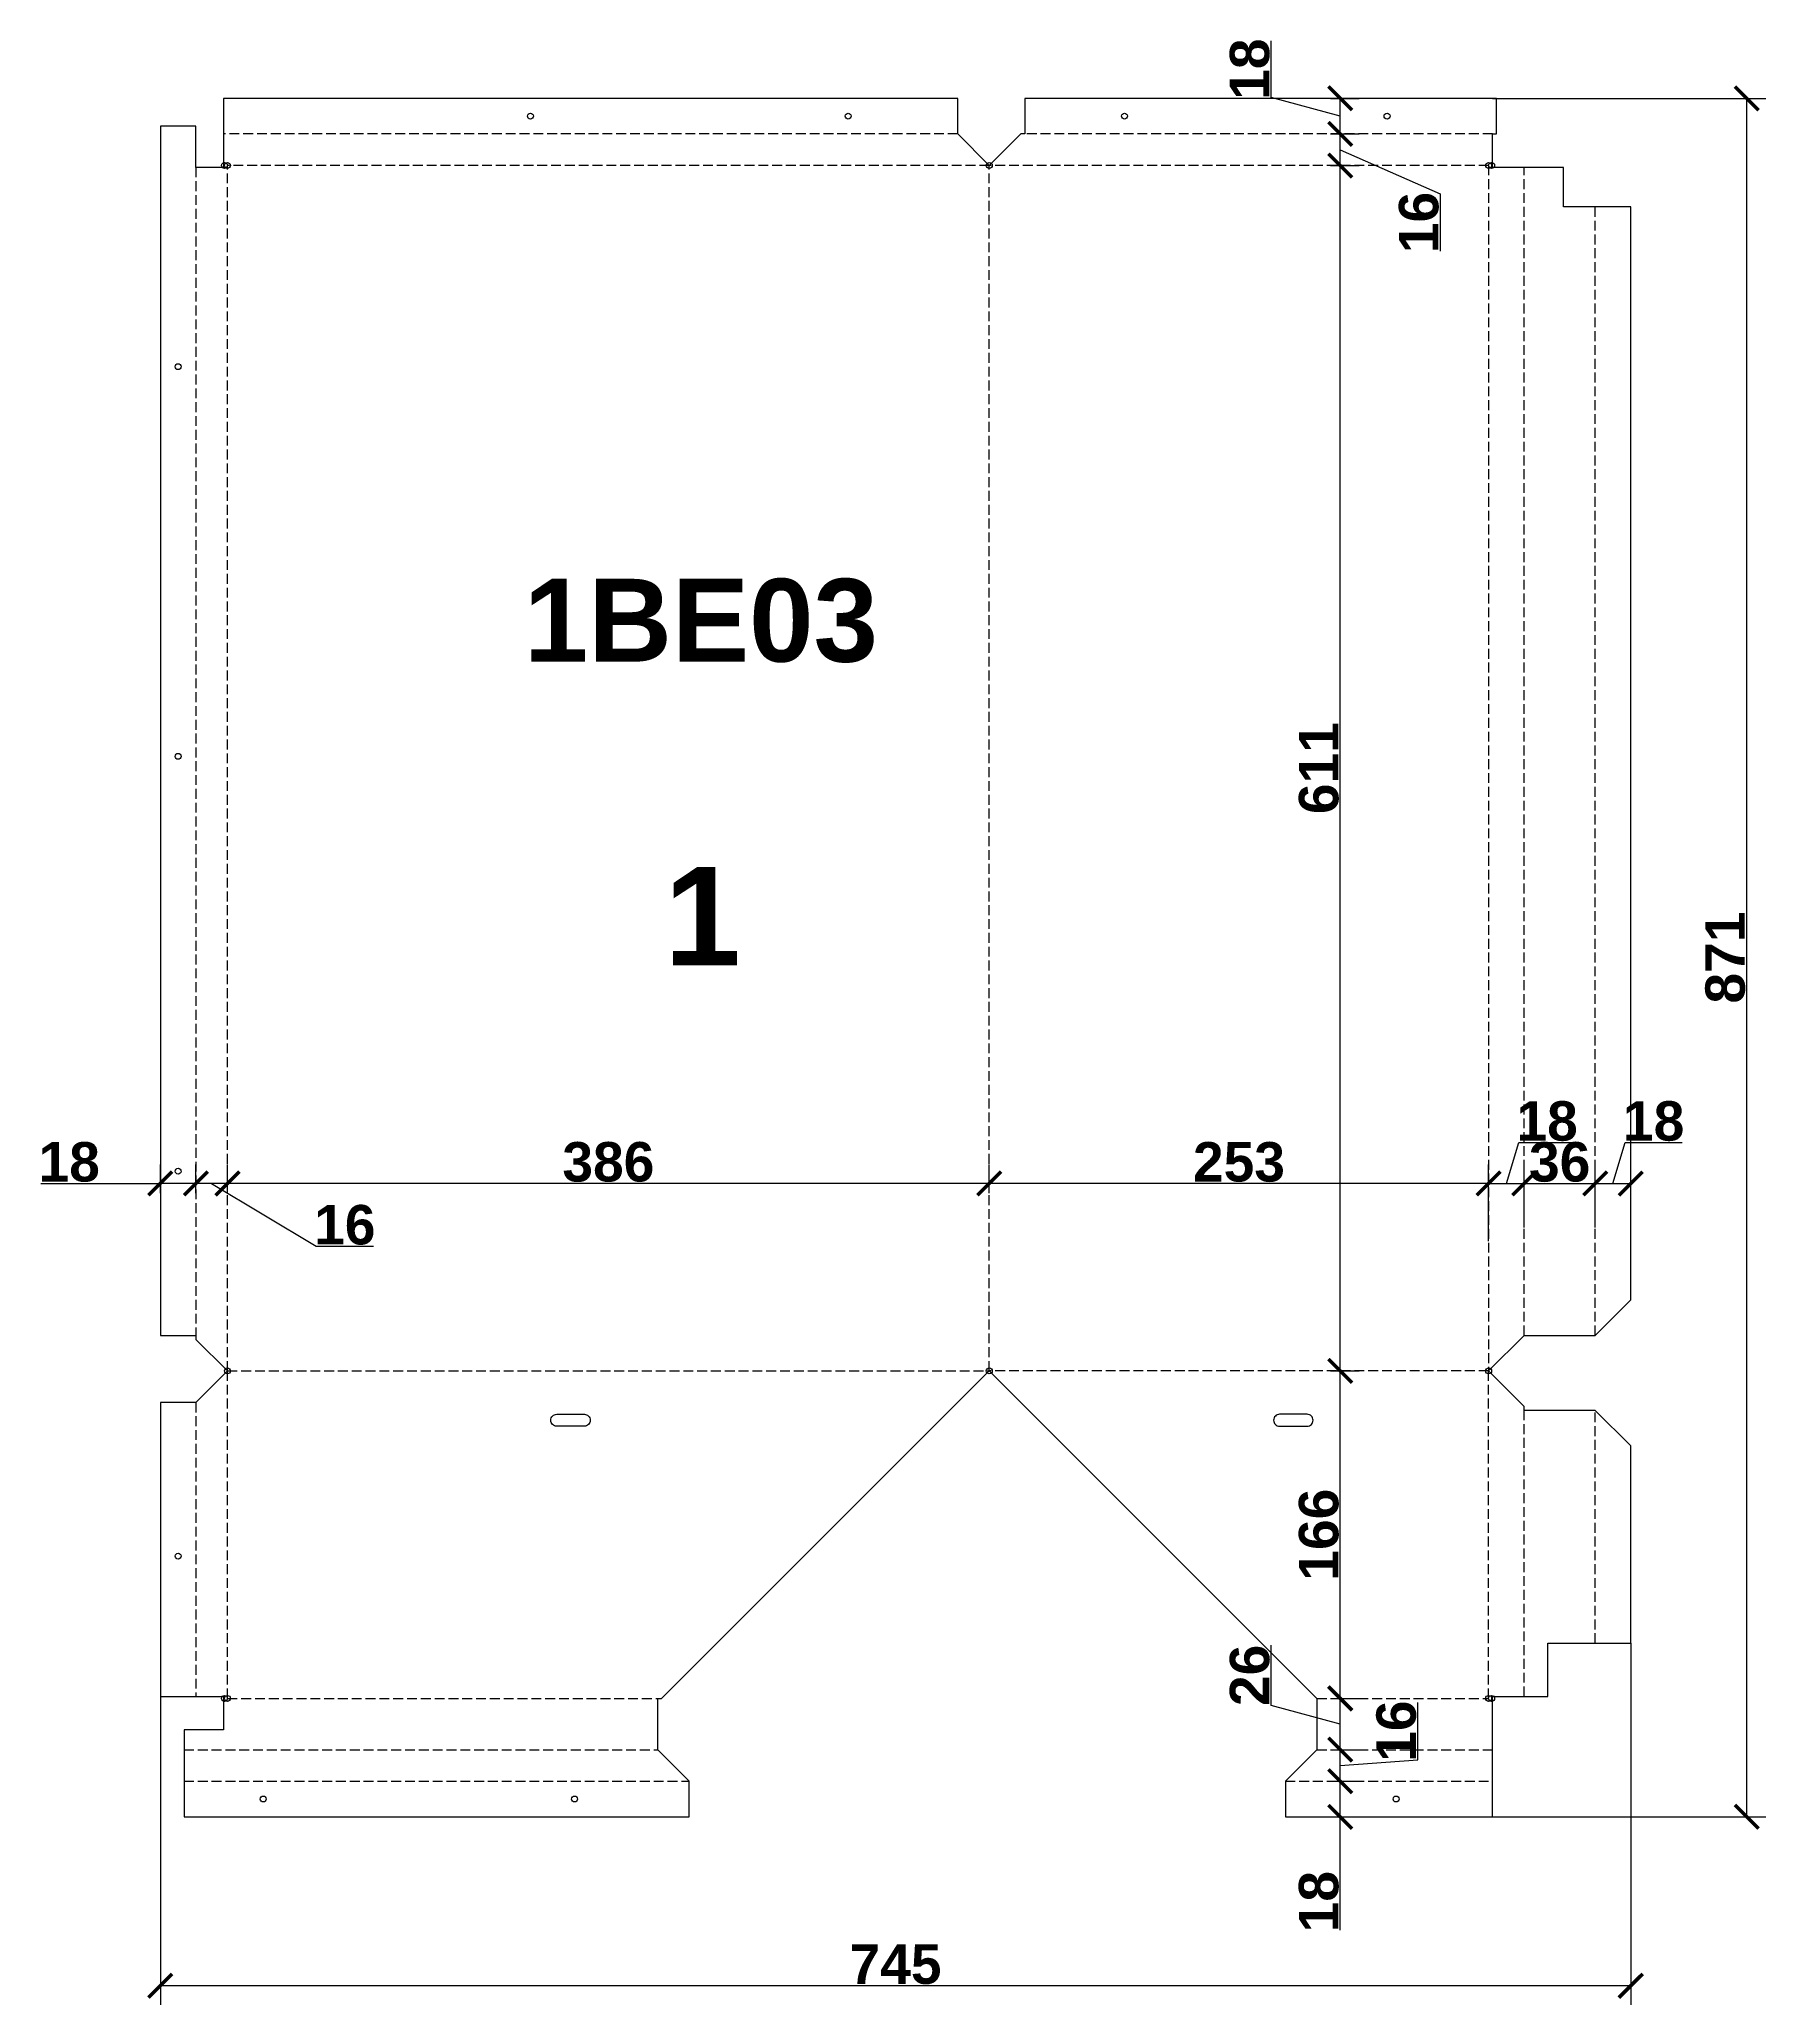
# Model space of a CAD drawing. Header units: millimetres. Extents: x -14038 to -13163, y -10134 to -9138.
import ezdxf
from ezdxf.enums import TextEntityAlignment as Align

# ---------------------------------------------------------------- set-up
doc = ezdxf.new("R2010")
doc.units = ezdxf.units.MM
doc.linetypes.add('CncKadLineStyle_Dot', pattern=[7, 5, -2, 0])
doc.linetypes.add('DASHED', pattern=[7, 5, -2, 0])
doc.layers.get('Defpoints').update_dxf_attribs({"color": 3, "lineweight": 0})
for name, color, linetype in [('KNA - BendingIN', 162, 'Continuous'), ('KNA - BendingOUT', 10, 'Continuous'), ('KNA - Contour', 7, 'Continuous'), ('KNA - Dimensions', 134, 'Continuous')]:
    doc.layers.add(name, color=color, linetype=linetype)
doc.layers.add('KNA - PanName', color=7, linetype='Continuous', plot=False)
doc.layers.add('KNA - PanQty', color=40, linetype='Continuous', lineweight=5, plot=False)
doc.styles.add('KNA', font='arialbd.ttf', dxfattribs={"height": 20})
doc.styles.add('MtXpl_ISOCPEUR', font='arialbd.ttf')
doc.dimstyles.new('1 к 30', dxfattribs={"dimscale": 25, "dimtxt": 20, "dimasz": 40, "dimexe": 32, "dimexo": 0, "dimgap": 2, "dimtad": 1, "dimdec": 0, "dimzin": 9, "dimtxsty": 'KNA', "dimblk": 'ARCHTICK', "dimcen": 5, "dimadec": 1, "dimazin": 0, "dimtfac": 1, "dimtdec": 0, "dimtmove": 1, "dimatfit": 3, "dimldrblk": 'OBLIQUE', "dimfxl": 1, "dimarcsym": 1})

# ---------------------------------------------------------------- blocks, each defined once
blk = doc.blocks.new('_ArchTick')
at = {"color": 0, "linetype": 'ByBlock', "const_width": 0.15}
blk.add_lwpolyline([(-0.5, -0.5), (0.5, 0.5)], dxfattribs=at)
blk = doc.blocks.new('*D15')
at = {"layer": 'Defpoints', "color": 0, "transparency": 16777216}
for p in [(-13231.77, -9717.57), (-13249.77, -9739.91), (-13231.77, -9739.91)]:
    blk.add_point(p, dxfattribs=at)
at = {"layer": 'KNA - Dimensions', "color": 0, "lineweight": -2, "transparency": 16777216}
for p, q in [((-13240.77, -9717.57), (-13234.55, -9696.85)), ((-13234.55, -9696.85), (-13205.74, -9696.85)), ((-13249.77, -9739.91), (-13249.77, -9707.97)), ((-13231.77, -9739.91), (-13231.77, -9707.97)), ((-13249.77, -9717.57), (-13231.77, -9717.57))]:
    blk.add_line(p, q, dxfattribs=at)
at = {"layer": 'KNA - Dimensions', "color": 0, "lineweight": -2, "transparency": 16777216, "xscale": 12, "yscale": 12, "zscale": 12, "rotation": 180}
blk.add_blockref('_ArchTick', (-13249.77, -9717.57), dxfattribs=at)
at = {"layer": 'KNA - Dimensions', "color": 0, "lineweight": -2, "transparency": 16777216, "xscale": 12, "yscale": 12, "zscale": 12}
blk.add_blockref('_ArchTick', (-13231.77, -9717.57), dxfattribs=at)
at = {"layer": 'KNA - Dimensions', "color": 0, "transparency": 16777216, "insert": (-13220.15, -9686.03), "char_height": 20, "attachment_point": 5, "style": 'KNA'}
blk.add_mtext('18', dxfattribs=at)
blk = doc.blocks.new('_Oblique')
at = {"color": 0, "linetype": 'ByBlock', "lineweight": -2}
blk.add_line((-0.5, -0.5), (0.5, 0.5), dxfattribs=at)
blk = doc.blocks.new('*D2')
at = {"layer": 'Defpoints', "color": 0, "transparency": 16777216}
for p in [(-13249.77, -9717.57), (-13285.77, -9739.91), (-13249.77, -9739.91)]:
    blk.add_point(p, dxfattribs=at)
at = {"layer": 'KNA - Dimensions', "color": 0, "lineweight": -2, "transparency": 16777216}
for p, q in [((-13285.77, -9739.91), (-13285.77, -9707.97)), ((-13249.77, -9739.91), (-13249.77, -9707.97)), ((-13285.77, -9717.57), (-13249.77, -9717.57))]:
    blk.add_line(p, q, dxfattribs=at)
at = {"layer": 'KNA - Dimensions', "color": 0, "lineweight": -2, "transparency": 16777216, "xscale": 12, "yscale": 12, "zscale": 12, "rotation": 180}
blk.add_blockref('_ArchTick', (-13285.77, -9717.57), dxfattribs=at)
at = {"layer": 'KNA - Dimensions', "color": 0, "lineweight": -2, "transparency": 16777216, "xscale": 12, "yscale": 12, "zscale": 12}
blk.add_blockref('_ArchTick', (-13249.77, -9717.57), dxfattribs=at)
at = {"layer": 'KNA - Dimensions', "color": 0, "transparency": 16777216, "insert": (-13267.77, -9706.76), "char_height": 20, "attachment_point": 5, "style": 'KNA'}
blk.add_mtext('36', dxfattribs=at)
blk = doc.blocks.new('*D14')
at = {"layer": 'Defpoints', "color": 0, "transparency": 16777216}
for p in [(-13285.77, -9717.57), (-13303.77, -9739.91), (-13285.77, -9739.91)]:
    blk.add_point(p, dxfattribs=at)
at = {"layer": 'KNA - Dimensions', "color": 0, "lineweight": -2, "transparency": 16777216}
for p, q in [((-13294.77, -9717.57), (-13288.55, -9696.85)), ((-13288.55, -9696.85), (-13259.74, -9696.85)), ((-13303.77, -9739.91), (-13303.77, -9707.97)), ((-13285.77, -9739.91), (-13285.77, -9707.97)), ((-13303.77, -9717.57), (-13285.77, -9717.57))]:
    blk.add_line(p, q, dxfattribs=at)
at = {"layer": 'KNA - Dimensions', "color": 0, "lineweight": -2, "transparency": 16777216, "xscale": 12, "yscale": 12, "zscale": 12, "rotation": 180}
blk.add_blockref('_ArchTick', (-13303.77, -9717.57), dxfattribs=at)
at = {"layer": 'KNA - Dimensions', "color": 0, "lineweight": -2, "transparency": 16777216, "xscale": 12, "yscale": 12, "zscale": 12}
blk.add_blockref('_ArchTick', (-13285.77, -9717.57), dxfattribs=at)
at = {"layer": 'KNA - Dimensions', "color": 0, "transparency": 16777216, "insert": (-13274.15, -9686.03), "char_height": 20, "attachment_point": 5, "style": 'KNA'}
blk.add_mtext('18', dxfattribs=at)
blk = doc.blocks.new('*D17')
at = {"layer": 'Defpoints', "color": 0, "transparency": 16777216}
for p in [(-13976.77, -9950.59), (-13231.76, -9950.59), (-13976.77, -10124.23)]:
    blk.add_point(p, dxfattribs=at)
at = {"layer": 'KNA - Dimensions', "color": 0, "lineweight": -2, "transparency": 16777216}
for p, q in [((-13976.77, -9950.59), (-13976.77, -10133.83)), ((-13231.76, -9950.59), (-13231.76, -10133.83)), ((-13231.76, -10124.23), (-13976.77, -10124.23))]:
    blk.add_line(p, q, dxfattribs=at)
at = {"layer": 'KNA - Dimensions', "color": 0, "lineweight": -2, "transparency": 16777216, "xscale": 12, "yscale": 12, "zscale": 12, "rotation": 180}
blk.add_blockref('_ArchTick', (-13976.77, -10124.23), dxfattribs=at)
at = {"layer": 'KNA - Dimensions', "color": 0, "lineweight": -2, "transparency": 16777216, "xscale": 12, "yscale": 12, "zscale": 12}
blk.add_blockref('_ArchTick', (-13231.76, -10124.23), dxfattribs=at)
at = {"layer": 'KNA - Dimensions', "color": 0, "transparency": 16777216, "insert": (-13604.27, -10113.42), "char_height": 20, "attachment_point": 5, "style": 'KNA'}
blk.add_mtext('745', dxfattribs=at)
blk = doc.blocks.new('*D16')
at = {"layer": 'Defpoints', "color": 0, "transparency": 16777216}
for p in [(-13301.76, -9167.59), (-13173, -9167.59), (-13301.76, -10038.59)]:
    blk.add_point(p, dxfattribs=at)
at = {"layer": 'KNA - Dimensions', "color": 0, "lineweight": -2, "transparency": 16777216}
for p, q in [((-13301.76, -9167.59), (-13163.4, -9167.59)), ((-13173, -10038.59), (-13173, -9167.59)), ((-13301.76, -10038.59), (-13163.4, -10038.59))]:
    blk.add_line(p, q, dxfattribs=at)
at = {"layer": 'KNA - Dimensions', "color": 0, "lineweight": -2, "transparency": 16777216, "xscale": 12, "yscale": 12, "zscale": 12}
for p, rotation in [((-13173, -9167.59), 90), ((-13173, -10038.59), 270)]:
    blk.add_blockref('_ArchTick', p, dxfattribs=dict(at, rotation=rotation))
at = {"layer": 'KNA - Dimensions', "color": 0, "transparency": 16777216, "insert": (-13183.82, -9603.09), "char_height": 20, "attachment_point": 5, "rotation": 90, "style": 'KNA'}
blk.add_mtext('871', dxfattribs=at)
blk = doc.blocks.new('*D10')
at = {"layer": 'Defpoints', "color": 0, "transparency": 16777216}
for p in [(-13383.95, -9167.59), (-13378.95, -9167.59), (-13383.95, -9185.59)]:
    blk.add_point(p, dxfattribs=at)
at = {"layer": 'KNA - Dimensions', "color": 0, "lineweight": -2, "transparency": 16777216}
for p, q in [((-13413.95, -9167.19), (-13413.95, -9138.38)), ((-13378.95, -9176.59), (-13413.95, -9167.19)), ((-13383.95, -9167.59), (-13369.35, -9167.59)), ((-13378.95, -9185.59), (-13378.95, -9167.59)), ((-13383.95, -9185.59), (-13369.35, -9185.59))]:
    blk.add_line(p, q, dxfattribs=at)
at = {"layer": 'KNA - Dimensions', "color": 0, "lineweight": -2, "transparency": 16777216, "xscale": 12, "yscale": 12, "zscale": 12}
for p, rotation in [((-13378.95, -9167.59), 90), ((-13378.95, -9185.59), 270)]:
    blk.add_blockref('_ArchTick', p, dxfattribs=dict(at, rotation=rotation))
at = {"layer": 'KNA - Dimensions', "color": 0, "transparency": 16777216, "insert": (-13424.76, -9152.79), "char_height": 20, "attachment_point": 5, "rotation": 90, "style": 'KNA'}
blk.add_mtext('18', dxfattribs=at)
blk = doc.blocks.new('*D9')
at = {"layer": 'Defpoints', "color": 0, "transparency": 16777216}
for p in [(-13383.95, -9185.59), (-13378.95, -9185.59), (-13383.95, -9201.59)]:
    blk.add_point(p, dxfattribs=at)
at = {"layer": 'KNA - Dimensions', "color": 0, "lineweight": -2, "transparency": 16777216}
for p, q in [((-13383.95, -9185.59), (-13369.35, -9185.59)), ((-13378.95, -9201.59), (-13378.95, -9185.59)), ((-13378.95, -9193.59), (-13328.28, -9215.97)), ((-13383.95, -9201.59), (-13369.35, -9201.59)), ((-13328.28, -9215.97), (-13328.28, -9245.04))]:
    blk.add_line(p, q, dxfattribs=at)
at = {"layer": 'KNA - Dimensions', "color": 0, "lineweight": -2, "transparency": 16777216, "xscale": 12, "yscale": 12, "zscale": 12}
for p, rotation in [((-13378.95, -9185.59), 90), ((-13378.95, -9201.59), 270)]:
    blk.add_blockref('_ArchTick', p, dxfattribs=dict(at, rotation=rotation))
at = {"layer": 'KNA - Dimensions', "color": 0, "transparency": 16777216, "insert": (-13339.09, -9230.51), "char_height": 20, "attachment_point": 5, "rotation": 90, "style": 'KNA'}
blk.add_mtext('16', dxfattribs=at)
blk = doc.blocks.new('*D8')
at = {"layer": 'Defpoints', "color": 0, "transparency": 16777216}
for p in [(-13383.95, -9201.59), (-13378.95, -9201.59), (-13383.95, -9812.59)]:
    blk.add_point(p, dxfattribs=at)
at = {"layer": 'KNA - Dimensions', "color": 0, "lineweight": -2, "transparency": 16777216}
for p, q in [((-13383.95, -9201.59), (-13369.35, -9201.59)), ((-13378.95, -9812.59), (-13378.95, -9201.59)), ((-13383.95, -9812.59), (-13369.35, -9812.59))]:
    blk.add_line(p, q, dxfattribs=at)
at = {"layer": 'KNA - Dimensions', "color": 0, "lineweight": -2, "transparency": 16777216, "xscale": 12, "yscale": 12, "zscale": 12}
for p, rotation in [((-13378.95, -9201.59), 90), ((-13378.95, -9812.59), 270)]:
    blk.add_blockref('_ArchTick', p, dxfattribs=dict(at, rotation=rotation))
at = {"layer": 'KNA - Dimensions', "color": 0, "transparency": 16777216, "insert": (-13389.76, -9507.09), "char_height": 20, "attachment_point": 5, "rotation": 90, "style": 'KNA'}
blk.add_mtext('611', dxfattribs=at)
blk = doc.blocks.new('*D7')
at = {"layer": 'Defpoints', "color": 0, "transparency": 16777216}
for p in [(-13383.95, -9812.59), (-13378.95, -9812.59), (-13383.95, -9978.59)]:
    blk.add_point(p, dxfattribs=at)
at = {"layer": 'KNA - Dimensions', "color": 0, "lineweight": -2, "transparency": 16777216}
for p, q in [((-13383.95, -9812.59), (-13369.35, -9812.59)), ((-13378.95, -9978.59), (-13378.95, -9812.59)), ((-13383.95, -9978.59), (-13369.35, -9978.59))]:
    blk.add_line(p, q, dxfattribs=at)
at = {"layer": 'KNA - Dimensions', "color": 0, "lineweight": -2, "transparency": 16777216, "xscale": 12, "yscale": 12, "zscale": 12}
for p, rotation in [((-13378.95, -9812.59), 90), ((-13378.95, -9978.59), 270)]:
    blk.add_blockref('_ArchTick', p, dxfattribs=dict(at, rotation=rotation))
at = {"layer": 'KNA - Dimensions', "color": 0, "transparency": 16777216, "insert": (-13389.76, -9895.59), "char_height": 20, "attachment_point": 5, "rotation": 90, "style": 'KNA'}
blk.add_mtext('166', dxfattribs=at)
blk = doc.blocks.new('*D6')
at = {"layer": 'Defpoints', "color": 0, "transparency": 16777216}
for p in [(-13383.95, -9978.59), (-13378.95, -9978.59), (-13383.95, -10004.59)]:
    blk.add_point(p, dxfattribs=at)
at = {"layer": 'KNA - Dimensions', "color": 0, "lineweight": -2, "transparency": 16777216}
for p, q in [((-13413.95, -9982.19), (-13413.95, -9951.61)), ((-13383.95, -9978.59), (-13369.35, -9978.59)), ((-13378.95, -10004.59), (-13378.95, -9978.59)), ((-13378.95, -9991.59), (-13413.95, -9982.19)), ((-13383.95, -10004.59), (-13369.35, -10004.59))]:
    blk.add_line(p, q, dxfattribs=at)
at = {"layer": 'KNA - Dimensions', "color": 0, "lineweight": -2, "transparency": 16777216, "xscale": 12, "yscale": 12, "zscale": 12}
for p, rotation in [((-13378.95, -9978.59), 90), ((-13378.95, -10004.59), 270)]:
    blk.add_blockref('_ArchTick', p, dxfattribs=dict(at, rotation=rotation))
at = {"layer": 'KNA - Dimensions', "color": 0, "transparency": 16777216, "insert": (-13424.76, -9966.9), "char_height": 20, "attachment_point": 5, "rotation": 90, "style": 'KNA'}
blk.add_mtext('26', dxfattribs=at)
blk = doc.blocks.new('*D5')
at = {"layer": 'Defpoints', "color": 0, "transparency": 16777216}
for p in [(-13383.95, -10004.59), (-13378.95, -10004.59), (-13383.95, -10020.59)]:
    blk.add_point(p, dxfattribs=at)
at = {"layer": 'KNA - Dimensions', "color": 0, "lineweight": -2, "transparency": 16777216}
for p, q in [((-13339.7, -10009.73), (-13339.7, -9980.66)), ((-13383.95, -10004.59), (-13369.35, -10004.59)), ((-13378.95, -10020.59), (-13378.95, -10004.59)), ((-13378.95, -10012.59), (-13339.7, -10009.73)), ((-13383.95, -10020.59), (-13369.35, -10020.59))]:
    blk.add_line(p, q, dxfattribs=at)
at = {"layer": 'KNA - Dimensions', "color": 0, "lineweight": -2, "transparency": 16777216, "xscale": 12, "yscale": 12, "zscale": 12}
for p, rotation in [((-13378.95, -10004.59), 90), ((-13378.95, -10020.59), 270)]:
    blk.add_blockref('_ArchTick', p, dxfattribs=dict(at, rotation=rotation))
at = {"layer": 'KNA - Dimensions', "color": 0, "transparency": 16777216, "insert": (-13350.51, -9995.19), "char_height": 20, "attachment_point": 5, "rotation": 90, "style": 'KNA'}
blk.add_mtext('16', dxfattribs=at)
blk = doc.blocks.new('*D4')
at = {"layer": 'Defpoints', "color": 0, "transparency": 16777216}
for p in [(-13383.95, -10020.59), (-13378.95, -10020.59), (-13383.95, -10038.6)]:
    blk.add_point(p, dxfattribs=at)
at = {"layer": 'KNA - Dimensions', "color": 0, "lineweight": -2, "transparency": 16777216}
for p, q in [((-13383.95, -10020.59), (-13369.35, -10020.59)), ((-13378.95, -10038.6), (-13378.95, -10020.59)), ((-13383.95, -10038.6), (-13369.35, -10038.6)), ((-13378.95, -10096.01), (-13378.95, -10038.6))]:
    blk.add_line(p, q, dxfattribs=at)
at = {"layer": 'KNA - Dimensions', "color": 0, "lineweight": -2, "transparency": 16777216, "xscale": 12, "yscale": 12, "zscale": 12}
for p, rotation in [((-13378.95, -10020.59), 90), ((-13378.95, -10038.6), 270)]:
    blk.add_blockref('_ArchTick', p, dxfattribs=dict(at, rotation=rotation))
at = {"layer": 'KNA - Dimensions', "color": 0, "transparency": 16777216, "insert": (-13389.76, -10081.6), "char_height": 20, "attachment_point": 5, "rotation": 90, "style": 'KNA'}
blk.add_mtext('18', dxfattribs=at)
blk = doc.blocks.new('*D3')
at = {"layer": 'Defpoints', "color": 0, "transparency": 16777216}
for p in [(-13976.77, -9717.57), (-13976.77, -9722.57), (-13958.77, -9722.57)]:
    blk.add_point(p, dxfattribs=at)
at = {"layer": 'KNA - Dimensions', "color": 0, "lineweight": -2, "transparency": 16777216}
for p, q in [((-13976.77, -9722.57), (-13976.77, -9707.97)), ((-13958.77, -9722.57), (-13958.77, -9707.97)), ((-14037.35, -9717.57), (-13976.77, -9717.57)), ((-13958.77, -9717.57), (-13976.77, -9717.57))]:
    blk.add_line(p, q, dxfattribs=at)
at = {"layer": 'KNA - Dimensions', "color": 0, "lineweight": -2, "transparency": 16777216, "xscale": 12, "yscale": 12, "zscale": 12, "rotation": 180}
blk.add_blockref('_ArchTick', (-13976.77, -9717.57), dxfattribs=at)
at = {"layer": 'KNA - Dimensions', "color": 0, "lineweight": -2, "transparency": 16777216, "xscale": 12, "yscale": 12, "zscale": 12}
blk.add_blockref('_ArchTick', (-13958.77, -9717.57), dxfattribs=at)
at = {"layer": 'KNA - Dimensions', "color": 0, "transparency": 16777216, "insert": (-14022.94, -9706.75), "char_height": 20, "attachment_point": 5, "style": 'KNA'}
blk.add_mtext('18', dxfattribs=at)
blk = doc.blocks.new('*D13')
at = {"layer": 'Defpoints', "color": 0, "transparency": 16777216}
for p in [(-13958.77, -9717.57), (-13958.77, -9722.57), (-13942.77, -9722.57)]:
    blk.add_point(p, dxfattribs=at)
at = {"layer": 'KNA - Dimensions', "color": 0, "lineweight": -2, "transparency": 16777216}
for p, q in [((-13958.77, -9722.57), (-13958.77, -9707.97)), ((-13942.77, -9722.57), (-13942.77, -9707.97)), ((-13942.77, -9717.57), (-13958.77, -9717.57)), ((-13950.77, -9717.57), (-13897.85, -9749.44)), ((-13897.85, -9749.44), (-13868.77, -9749.44))]:
    blk.add_line(p, q, dxfattribs=at)
at = {"layer": 'KNA - Dimensions', "color": 0, "lineweight": -2, "transparency": 16777216, "xscale": 12, "yscale": 12, "zscale": 12, "rotation": 180}
blk.add_blockref('_ArchTick', (-13958.77, -9717.57), dxfattribs=at)
at = {"layer": 'KNA - Dimensions', "color": 0, "lineweight": -2, "transparency": 16777216, "xscale": 12, "yscale": 12, "zscale": 12}
blk.add_blockref('_ArchTick', (-13942.77, -9717.57), dxfattribs=at)
at = {"layer": 'KNA - Dimensions', "color": 0, "transparency": 16777216, "insert": (-13883.31, -9738.63), "char_height": 20, "attachment_point": 5, "style": 'KNA'}
blk.add_mtext('16', dxfattribs=at)
blk = doc.blocks.new('*D12')
at = {"layer": 'Defpoints', "color": 0, "transparency": 16777216}
for p in [(-13942.77, -9717.57), (-13942.77, -9722.57), (-13556.77, -9722.57)]:
    blk.add_point(p, dxfattribs=at)
at = {"layer": 'KNA - Dimensions', "color": 0, "lineweight": -2, "transparency": 16777216}
for p, q in [((-13942.77, -9722.57), (-13942.77, -9707.97)), ((-13556.77, -9722.57), (-13556.77, -9707.97)), ((-13556.77, -9717.57), (-13942.77, -9717.57))]:
    blk.add_line(p, q, dxfattribs=at)
at = {"layer": 'KNA - Dimensions', "color": 0, "lineweight": -2, "transparency": 16777216, "xscale": 12, "yscale": 12, "zscale": 12, "rotation": 180}
blk.add_blockref('_ArchTick', (-13942.77, -9717.57), dxfattribs=at)
at = {"layer": 'KNA - Dimensions', "color": 0, "lineweight": -2, "transparency": 16777216, "xscale": 12, "yscale": 12, "zscale": 12}
blk.add_blockref('_ArchTick', (-13556.77, -9717.57), dxfattribs=at)
at = {"layer": 'KNA - Dimensions', "color": 0, "transparency": 16777216, "insert": (-13749.77, -9706.75), "char_height": 20, "attachment_point": 5, "style": 'KNA'}
blk.add_mtext('386', dxfattribs=at)
blk = doc.blocks.new('*D11')
at = {"layer": 'Defpoints', "color": 0, "transparency": 16777216}
for p in [(-13556.77, -9717.57), (-13556.77, -9722.57), (-13303.77, -9746.8)]:
    blk.add_point(p, dxfattribs=at)
at = {"layer": 'KNA - Dimensions', "color": 0, "lineweight": -2, "transparency": 16777216}
for p, q in [((-13556.77, -9722.57), (-13556.77, -9707.97)), ((-13303.77, -9746.8), (-13303.77, -9707.97)), ((-13303.77, -9717.57), (-13556.77, -9717.57))]:
    blk.add_line(p, q, dxfattribs=at)
at = {"layer": 'KNA - Dimensions', "color": 0, "lineweight": -2, "transparency": 16777216, "xscale": 12, "yscale": 12, "zscale": 12, "rotation": 180}
blk.add_blockref('_ArchTick', (-13556.77, -9717.57), dxfattribs=at)
at = {"layer": 'KNA - Dimensions', "color": 0, "lineweight": -2, "transparency": 16777216, "xscale": 12, "yscale": 12, "zscale": 12}
blk.add_blockref('_ArchTick', (-13303.77, -9717.57), dxfattribs=at)
at = {"layer": 'KNA - Dimensions', "color": 0, "transparency": 16777216, "insert": (-13430.27, -9706.76), "char_height": 20, "attachment_point": 5, "style": 'KNA'}
blk.add_mtext('253', dxfattribs=at)

msp = doc.modelspace()

# ---------------------------------------------------------------- linework, layer by layer
at = {"layer": 'KNA - BendingIN', "linetype": 'DASHED'}
for p, q in [((-13942.77, -9812.59), (-13942.77, -9201.59)), ((-13556.77, -9201.59), (-13942.77, -9201.59)), ((-13303.76, -9201.59), (-13556.77, -9201.59)), ((-13556.77, -9812.59), (-13556.77, -9201.59)), ((-13303.76, -9201.59), (-13303.77, -9812.59)), ((-13249.77, -9794.59), (-13249.76, -9222.59)), ((-13942.77, -9978.59), (-13942.77, -9812.59)), ((-13942.77, -9812.59), (-13556.77, -9812.59)), ((-13303.77, -9812.59), (-13556.77, -9812.59)), ((-13303.76, -9978.59), (-13303.77, -9812.59)), ((-13249.76, -9950.59), (-13249.77, -9832.59)), ((-13942.77, -9978.59), (-13722.77, -9978.6)), ((-13390.76, -9978.59), (-13303.76, -9978.59)), ((-13964.77, -10004.59), (-13724.77, -10004.6)), ((-13390.76, -10004.59), (-13301.76, -10004.59))]:
    msp.add_line(p, q, dxfattribs=at)
at = {"layer": 'KNA - BendingOUT', "linetype": 'CncKadLineStyle_Dot'}
for p, q in [((-13572.77, -9185.59), (-13944.77, -9185.59)), ((-13301.76, -9185.59), (-13538.77, -9185.59)), ((-13958.77, -9202.59), (-13958.77, -9794.59)), ((-13285.77, -9794.59), (-13285.76, -9202.59)), ((-13958.77, -9828.59), (-13958.77, -9977.59)), ((-13285.76, -9977.59), (-13285.77, -9832.59))]:
    msp.add_line(p, q, dxfattribs=at)
at = {"layer": 'KNA - BendingOUT', "linetype": 'DASHED'}
for p, q in [((-13964.77, -10020.59), (-13708.77, -10020.6)), ((-13406.76, -10020.59), (-13301.76, -10020.59))]:
    msp.add_line(p, q, dxfattribs=at)
at = {"layer": 'KNA - Contour'}
msp.add_lwpolyline([(-13556.77, -9812.59), (-13390.76, -9978.59), (-13390.76, -10004.59), (-13406.76, -10020.59), (-13406.76, -10038.59), (-13301.76, -10038.59), (-13301.76, -9977.59), (-13273.76, -9977.59), (-13273.76, -9950.59), (-13231.76, -9950.59), (-13231.77, -9850.59), (-13249.77, -9832.59), (-13285.77, -9832.59), (-13285.77, -9830.59), (-13303.77, -9812.59), (-13285.77, -9794.59), (-13249.77, -9794.59), (-13231.77, -9776.59), (-13231.76, -9222.59), (-13265.76, -9222.59), (-13265.76, -9202.59), (-13301.76, -9202.59), (-13301.76, -9185.59), (-13299.76, -9185.59), (-13299.76, -9167.59), (-13538.77, -9167.59), (-13538.77, -9185.59), (-13540.77, -9185.59), (-13556.77, -9201.59), (-13572.77, -9185.59), (-13572.77, -9167.59), (-13944.77, -9167.59), (-13944.77, -9185.59), (-13944.77, -9185.59), (-13944.77, -9202.59), (-13958.77, -9202.59), (-13958.77, -9181.59), (-13976.77, -9181.59), (-13976.77, -9222.59), (-13976.77, -9222.59), (-13976.77, -9794.59), (-13958.77, -9794.59), (-13958.77, -9796.59), (-13942.77, -9812.59), (-13958.77, -9828.59), (-13976.77, -9828.59), (-13976.77, -9950.6), (-13976.77, -9950.6), (-13976.77, -9977.6), (-13944.77, -9977.59), (-13944.77, -9994.59), (-13964.77, -9994.59), (-13964.77, -10038.6), (-13708.77, -10038.6), (-13708.77, -10020.6), (-13724.77, -10004.6), (-13724.77, -9978.6), (-13722.77, -9978.6)], close=True, dxfattribs=at)
for points in [[(-13775.94, -9834.59), (-13761.94, -9834.59, -0.414214), (-13758.94, -9837.59, -0.414214), (-13761.94, -9840.59), (-13775.94, -9840.59, -0.414214), (-13778.94, -9837.59, -0.414214)], [(-13395.71, -9834.59), (-13409.71, -9834.59, 0.414214), (-13412.71, -9837.59, 0.414214), (-13409.71, -9840.59), (-13395.71, -9840.59, 0.414214), (-13392.71, -9837.59, 0.414214)]]:
    msp.add_lwpolyline(points, format="xyb", close=True, dxfattribs=at)
for centre in [(-13789.27, -9176.59), (-13628.27, -9176.59), (-13488.27, -9176.59), (-13355.24, -9176.59), (-13944.27, -9201.59), (-13942.77, -9201.59), (-13556.77, -9201.59), (-13556.77, -9201.59), (-13303.76, -9201.59), (-13302.26, -9201.59), (-13967.77, -9303.59), (-13967.77, -9501.09), (-13967.77, -9711.36), (-13942.77, -9812.59), (-13556.77, -9812.59), (-13303.77, -9812.59), (-13967.77, -9906.48), (-13944.27, -9978.59), (-13942.77, -9978.59), (-13303.76, -9978.59), (-13302.26, -9978.59), (-13924.65, -10029.59), (-13766.91, -10029.59), (-13350.66, -10029.59)]:
    msp.add_circle(centre, 1.5, dxfattribs=at)

# ---------------------------------------------------------------- texts
at = {"layer": 'KNA - PanName', "color": 84, "style": 'MtXpl_ISOCPEUR'}
msp.add_text('1BE03', height=42, dxfattribs=at).set_placement((-13702.88, -9432.09), align=Align.MIDDLE_CENTER)
at = {"layer": 'KNA - PanQty', "style": 'MtXpl_ISOCPEUR'}
msp.add_text('1', height=50, dxfattribs=at).set_placement((-13702.05, -9582.09), align=Align.MIDDLE_CENTER)

# ---------------------------------------------------------------- dimensions: what is measured, and where the dimension line sits
at = {"layer": 'KNA - Dimensions'}
for base, p1, p2, angle, override, picture, middle in [((-13378.95, -9167.59), (-13383.95, -9185.59), (-13383.95, -9167.59), 90, {"dimscale": 0.3, "dimdec": 0, "dimtxsty": 'KNA', "dimadec": 1}, '*D10', (-13413.95, -9166.59)), ((-13378.95, -9185.59), (-13383.95, -9201.59), (-13383.95, -9185.59), 90, {"dimscale": 0.3}, '*D9', (-13328.28, -9216.57)), ((-13976.77, -9717.57), (-13958.77, -9722.57), (-13976.77, -9722.57), 180, {"dimscale": 0.3}, '*D3', (-14022.94, -9704.02)), ((-13958.77, -9717.57), (-13942.77, -9722.57), (-13958.77, -9722.57), 180, {"dimscale": 0.3}, '*D13', (-13897.25, -9749.44)), ((-13378.95, -9978.59), (-13383.95, -10004.59), (-13383.95, -9978.59), 90, {"dimscale": 0.3, "dimdec": 0, "dimtxsty": 'KNA', "dimadec": 1}, '*D6', (-13413.95, -9981.59)), ((-13378.95, -10004.59), (-13383.95, -10020.59), (-13383.95, -10004.59), 90, {"dimscale": 0.3}, '*D5', (-13339.7, -10009.13)), ((-13378.95, -10020.59), (-13383.95, -10038.6), (-13383.95, -10020.59), 90, {"dimscale": 0.3}, '*D4', (-13378.95, -10081.6))]:
    dim = msp.add_linear_dim(base=base, p1=p1, p2=p2, angle=angle, dimstyle='1 к 30', override=override, dxfattribs=at)
    dim.commit()
    dim.dimension.update_dxf_attribs({"geometry": picture, "text_midpoint": middle, "dimtype": 128})
for base, p1, p2, angle, override, picture, middle in [((-13173, -9167.59), (-13301.76, -10038.59), (-13301.76, -9167.59), 90, {"dimscale": 0.3}, '*D16', (-13183.82, -9603.09)), ((-13378.95, -9201.59), (-13383.95, -9812.59), (-13383.95, -9201.59), 90, {"dimscale": 0.3, "dimdec": 0, "dimtxsty": 'KNA', "dimadec": 1}, '*D8', (-13389.76, -9507.09)), ((-13285.77, -9717.57), (-13303.77, -9739.91), (-13285.77, -9739.91), 180, {"dimscale": 0.3}, '*D14', (-13287.95, -9686.03)), ((-13231.77, -9717.57), (-13249.77, -9739.91), (-13231.77, -9739.91), 180, {"dimscale": 0.3}, '*D15', (-13233.95, -9686.03)), ((-13942.77, -9717.57), (-13556.77, -9722.57), (-13942.77, -9722.57), 180, {"dimscale": 0.3, "dimdec": 0, "dimtxsty": 'KNA', "dimadec": 1}, '*D12', (-13749.77, -9706.75)), ((-13556.77, -9717.57), (-13303.77, -9746.8), (-13556.77, -9722.57), 180, {"dimscale": 0.3}, '*D11', (-13430.27, -9706.76)), ((-13249.77, -9717.57), (-13285.77, -9739.91), (-13249.77, -9739.91), 180, {"dimscale": 0.3}, '*D2', (-13267.77, -9706.76)), ((-13378.95, -9812.59), (-13383.95, -9978.59), (-13383.95, -9812.59), 90, {"dimscale": 0.3, "dimdec": 0, "dimtxsty": 'KNA', "dimadec": 1}, '*D7', (-13389.76, -9895.59)), ((-13976.77, -10124.23), (-13231.76, -9950.59), (-13976.77, -9950.59), 180, {"dimscale": 0.3}, '*D17', (-13604.27, -10113.42))]:
    dim = msp.add_linear_dim(base=base, p1=p1, p2=p2, angle=angle, dimstyle='1 к 30', override=override, dxfattribs=at)
    dim.commit()
    dim.dimension.update_dxf_attribs({"geometry": picture, "text_midpoint": middle})

doc.saveas('drawing.dxf')
